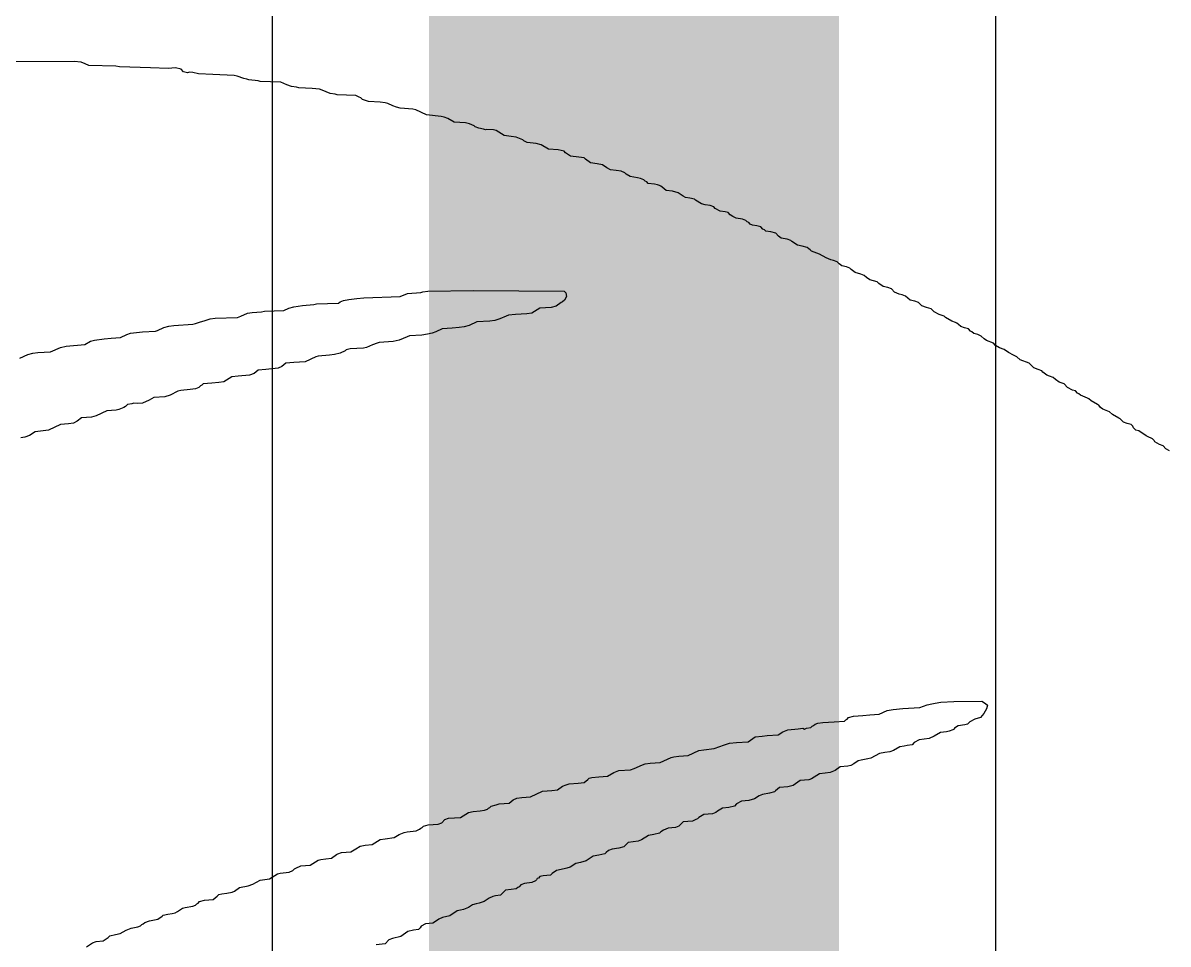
# Model space of a CAD drawing. Header units: inches. Extents: x 0 to 12.8, y -0.1 to 3.5.
# Drawn here: x 0.2884 to 0.4001, y 1.1103 to 1.2002 of the extents above; entities that cross this region are included whole.
import ezdxf

# ---------------------------------------------------------------- set-up
doc = ezdxf.new("R2010")
doc.units = ezdxf.units.IN
doc.header["$MEASUREMENT"] = 0
doc.layers.add('Bottom Layer', color=5, linetype='Continuous')
doc.layers.add('Bottom Overlay', color=54, linetype='Continuous')

msp = doc.modelspace()

# ---------------------------------------------------------------- linework, layer by layer
at = {"layer": 'Bottom Layer'}
for p, q in [((0.3127, 1.513), (0.3127, 0.904)), ((0.3833, 0.904), (0.3833, 1.49838))]:
    msp.add_line(p, q, dxfattribs=at)
at = {"layer": 'Bottom Layer', "const_width": 0.04}
msp.add_lwpolyline([(0.348, 0.904), (0.348, 1.513)], dxfattribs=at)
at = {"layer": 'Bottom Overlay'}
for p, q in [((0.29337, 1.19644), (0.28245, 1.19637)), ((0.29407, 1.19637), (0.29337, 1.19644)), ((0.29445, 1.19619), (0.29407, 1.19637)), ((0.2948, 1.19605), (0.29445, 1.19619)), ((0.29744, 1.19598), (0.2948, 1.19605)), ((0.29779, 1.19591), (0.29744, 1.19598)), ((0.30081, 1.19581), (0.29779, 1.19591)), ((0.30255, 1.19574), (0.30081, 1.19581)), ((0.30325, 1.19581), (0.30255, 1.19574)), ((0.30381, 1.19567), (0.30325, 1.19581)), ((0.30405, 1.19543), (0.30381, 1.19567)), ((0.30443, 1.19532), (0.30405, 1.19543)), ((0.30464, 1.19539), (0.30443, 1.19532)), ((0.30495, 1.19536), (0.30464, 1.19539)), ((0.30551, 1.19522), (0.30495, 1.19536)), ((0.3069, 1.19515), (0.30551, 1.19522)), ((0.30899, 1.19508), (0.3069, 1.19515)), ((0.30927, 1.19501), (0.30899, 1.19508)), ((0.30993, 1.19477), (0.30927, 1.19501)), ((0.31021, 1.1947), (0.30993, 1.19477)), ((0.31042, 1.19463), (0.31021, 1.1947)), ((0.31132, 1.19456), (0.31042, 1.19463)), ((0.31153, 1.19449), (0.31132, 1.19456)), ((0.31355, 1.19442), (0.31153, 1.19449)), ((0.31414, 1.19417), (0.31355, 1.19442)), ((0.31459, 1.194), (0.31414, 1.19417)), ((0.31508, 1.19393), (0.31459, 1.194)), ((0.31529, 1.19386), (0.31508, 1.19393)), ((0.31661, 1.19379), (0.31529, 1.19386)), ((0.31731, 1.19372), (0.31661, 1.19379)), ((0.31758, 1.19365), (0.31731, 1.19372)), ((0.31835, 1.1933), (0.31758, 1.19365)), ((0.31884, 1.19324), (0.31835, 1.1933)), ((0.31904, 1.19317), (0.31884, 1.19324)), ((0.32085, 1.1931), (0.31904, 1.19317)), ((0.3212, 1.19296), (0.32085, 1.1931)), ((0.32134, 1.19289), (0.3212, 1.19296)), ((0.32151, 1.19271), (0.32134, 1.19289)), ((0.3219, 1.19261), (0.32151, 1.19271)), ((0.32211, 1.19254), (0.3219, 1.19261)), ((0.32322, 1.19247), (0.32211, 1.19254)), ((0.32371, 1.1924), (0.32322, 1.19247)), ((0.32398, 1.19233), (0.32371, 1.1924)), ((0.32447, 1.19212), (0.32398, 1.19233)), ((0.32482, 1.19198), (0.32447, 1.19212)), ((0.3252, 1.19188), (0.32482, 1.19198)), ((0.32642, 1.19177), (0.3252, 1.19188)), ((0.3267, 1.1917), (0.32642, 1.19177)), ((0.32774, 1.19122), (0.3267, 1.1917)), ((0.3292, 1.19108), (0.32774, 1.19122)), ((0.32948, 1.19101), (0.3292, 1.19108)), ((0.32983, 1.19087), (0.32948, 1.19101)), ((0.33046, 1.19052), (0.32983, 1.19087)), ((0.33157, 1.19045), (0.33046, 1.19052)), ((0.33195, 1.19035), (0.33157, 1.19045)), ((0.3324, 1.19017), (0.33195, 1.19035)), ((0.33251, 1.19007), (0.3324, 1.19017)), ((0.33286, 1.18993), (0.33251, 1.19007)), ((0.33331, 1.18983), (0.33286, 1.18993)), ((0.33352, 1.18976), (0.33331, 1.18983)), ((0.33362, 1.18979), (0.33352, 1.18976)), ((0.33428, 1.18976), (0.33362, 1.18979)), ((0.33456, 1.18969), (0.33428, 1.18976)), ((0.33533, 1.1892), (0.33456, 1.18969)), ((0.33602, 1.18913), (0.33533, 1.1892)), ((0.33651, 1.18906), (0.33602, 1.18913)), ((0.33714, 1.18878), (0.33651, 1.18906)), ((0.33724, 1.18868), (0.33714, 1.18878)), ((0.33759, 1.18854), (0.33724, 1.18868)), ((0.33846, 1.18843), (0.33759, 1.18854)), ((0.33894, 1.1883), (0.33846, 1.18843)), ((0.33964, 1.18788), (0.33894, 1.1883)), ((0.34061, 1.18781), (0.33964, 1.18788)), ((0.34117, 1.18767), (0.34061, 1.18781)), ((0.34131, 1.18753), (0.34117, 1.18767)), ((0.3418, 1.18718), (0.34131, 1.18753)), ((0.34263, 1.18711), (0.3418, 1.18718)), ((0.34312, 1.18704), (0.34263, 1.18711)), ((0.34326, 1.1869), (0.34312, 1.18704)), ((0.34375, 1.18656), (0.34326, 1.1869)), ((0.34441, 1.18645), (0.34375, 1.18656)), ((0.34493, 1.18635), (0.34441, 1.18645)), ((0.34535, 1.18607), (0.34493, 1.18635)), ((0.34569, 1.18586), (0.34535, 1.18607)), ((0.34625, 1.18579), (0.34569, 1.18586)), ((0.34674, 1.18572), (0.34625, 1.18579)), ((0.34709, 1.18558), (0.34674, 1.18572)), ((0.34722, 1.18544), (0.34709, 1.18558)), ((0.34761, 1.1852), (0.34722, 1.18544)), ((0.34834, 1.18509), (0.34761, 1.1852)), ((0.34862, 1.18502), (0.34834, 1.18509)), ((0.34896, 1.18489), (0.34862, 1.18502)), ((0.3491, 1.18475), (0.34896, 1.18489)), ((0.34924, 1.18468), (0.3491, 1.18475)), ((0.34938, 1.18454), (0.34924, 1.18468)), ((0.35001, 1.18447), (0.34938, 1.18454)), ((0.35029, 1.1844), (0.35001, 1.18447)), ((0.35049, 1.18433), (0.35029, 1.1844)), ((0.35063, 1.18426), (0.35049, 1.18433)), ((0.35074, 1.18416), (0.35063, 1.18426)), ((0.35112, 1.18384), (0.35074, 1.18416)), ((0.35175, 1.18377), (0.35112, 1.18384)), ((0.3523, 1.18363), (0.35175, 1.18377)), ((0.35279, 1.18329), (0.3523, 1.18363)), ((0.35303, 1.18318), (0.35279, 1.18329)), ((0.35345, 1.18311), (0.35303, 1.18318)), ((0.3539, 1.18301), (0.35345, 1.18311)), ((0.35401, 1.1829), (0.3539, 1.18301)), ((0.35457, 1.18255), (0.35401, 1.1829)), ((0.35495, 1.18245), (0.35457, 1.18255)), ((0.35543, 1.18238), (0.35495, 1.18245)), ((0.35578, 1.18224), (0.35543, 1.18238)), ((0.35592, 1.1821), (0.35578, 1.18224)), ((0.35641, 1.18182), (0.35592, 1.1821)), ((0.3569, 1.18175), (0.35641, 1.18182)), ((0.35717, 1.18169), (0.3569, 1.18175)), ((0.35738, 1.18148), (0.35717, 1.18169)), ((0.35763, 1.1813), (0.35738, 1.18148)), ((0.35797, 1.18116), (0.35763, 1.1813)), ((0.35857, 1.18106), (0.35797, 1.18116)), ((0.35891, 1.18092), (0.35857, 1.18106)), ((0.35905, 1.18078), (0.35891, 1.18092)), ((0.35919, 1.18071), (0.35905, 1.18078)), ((0.35933, 1.18057), (0.35919, 1.18071)), ((0.35957, 1.18047), (0.35933, 1.18057)), ((0.35999, 1.1804), (0.35957, 1.18047)), ((0.36038, 1.18029), (0.35999, 1.1804)), ((0.36058, 1.18008), (0.36038, 1.18029)), ((0.36072, 1.18002), (0.36058, 1.18008)), ((0.36086, 1.17988), (0.36072, 1.18002)), ((0.36135, 1.17981), (0.36086, 1.17988)), ((0.36184, 1.17967), (0.36135, 1.17981)), ((0.36211, 1.17939), (0.36184, 1.17967)), ((0.36236, 1.17921), (0.36211, 1.17939)), ((0.36295, 1.17911), (0.36236, 1.17921)), ((0.3633, 1.17897), (0.36295, 1.17911)), ((0.3634, 1.17887), (0.3633, 1.17897)), ((0.36396, 1.17852), (0.3634, 1.17887)), ((0.36441, 1.17841), (0.36396, 1.17852)), ((0.3649, 1.17828), (0.36441, 1.17841)), ((0.36504, 1.17814), (0.3649, 1.17828)), ((0.36518, 1.17807), (0.36504, 1.17814)), ((0.36532, 1.17793), (0.36518, 1.17807)), ((0.36608, 1.17765), (0.36532, 1.17793)), ((0.36674, 1.17727), (0.36608, 1.17765)), ((0.36719, 1.17709), (0.36674, 1.17727)), ((0.36747, 1.17702), (0.36719, 1.17709)), ((0.36782, 1.17688), (0.36747, 1.17702)), ((0.36803, 1.17668), (0.36782, 1.17688)), ((0.36827, 1.1765), (0.36803, 1.17668)), ((0.36872, 1.1764), (0.36827, 1.1765)), ((0.36907, 1.17626), (0.36872, 1.1764)), ((0.36918, 1.17615), (0.36907, 1.17626)), ((0.36956, 1.17584), (0.36918, 1.17615)), ((0.37012, 1.1757), (0.36956, 1.17584)), ((0.37046, 1.17556), (0.37012, 1.1757)), ((0.37067, 1.17535), (0.37046, 1.17556)), ((0.37102, 1.17514), (0.37067, 1.17535)), ((0.37172, 1.17494), (0.37102, 1.17514)), ((0.37189, 1.17476), (0.37172, 1.17494)), ((0.37231, 1.17448), (0.37189, 1.17476)), ((0.37276, 1.17438), (0.37231, 1.17448)), ((0.37311, 1.17424), (0.37276, 1.17438)), ((0.31967, 1.17313), (0.32016, 1.1732)), ((0.32016, 1.1732), (0.32096, 1.1733)), ((0.32096, 1.1733), (0.32165, 1.17337)), ((0.32165, 1.17337), (0.3252, 1.17351)), ((0.3252, 1.17351), (0.3259, 1.17379)), ((0.3259, 1.17379), (0.32719, 1.17389)), ((0.32719, 1.17389), (0.32739, 1.17396)), ((0.32739, 1.17396), (0.32788, 1.17403)), ((0.32788, 1.17403), (0.33233, 1.1741)), ((0.33233, 1.1741), (0.34117, 1.17403)), ((0.34121, 1.17316), (0.34103, 1.17299)), ((0.34117, 1.17403), (0.34134, 1.17386)), ((0.34141, 1.17351), (0.34121, 1.17316)), ((0.34134, 1.17386), (0.34141, 1.17351)), ((0.37342, 1.17393), (0.37311, 1.17424)), ((0.37387, 1.17375), (0.37342, 1.17393)), ((0.37415, 1.17368), (0.37387, 1.17375)), ((0.3745, 1.17354), (0.37415, 1.17368)), ((0.37471, 1.17334), (0.3745, 1.17354)), ((0.37495, 1.17316), (0.37471, 1.17334)), ((0.3754, 1.17306), (0.37495, 1.17316)), ((0.31167, 1.17201), (0.31195, 1.17208)), ((0.31195, 1.17208), (0.31383, 1.17215)), ((0.31383, 1.17215), (0.31431, 1.17236)), ((0.31431, 1.17236), (0.3148, 1.1725)), ((0.3148, 1.1725), (0.31564, 1.17264)), ((0.31564, 1.17264), (0.31675, 1.17271)), ((0.31675, 1.17271), (0.31703, 1.17278)), ((0.31703, 1.17278), (0.31918, 1.17285)), ((0.31918, 1.17285), (0.31932, 1.17299)), ((0.31932, 1.17299), (0.31967, 1.17313)), ((0.33881, 1.17236), (0.33804, 1.17187)), ((0.33992, 1.17243), (0.33881, 1.17236)), ((0.34041, 1.17257), (0.33992, 1.17243)), ((0.34089, 1.17292), (0.34041, 1.17257)), ((0.34103, 1.17299), (0.34089, 1.17292)), ((0.37575, 1.17292), (0.3754, 1.17306)), ((0.37607, 1.1726), (0.37575, 1.17292)), ((0.37652, 1.17243), (0.37607, 1.1726)), ((0.377, 1.17229), (0.37652, 1.17243)), ((0.37728, 1.17201), (0.377, 1.17229)), ((0.30523, 1.17087), (0.30569, 1.17104)), ((0.30569, 1.17104), (0.30607, 1.17114)), ((0.30607, 1.17114), (0.30666, 1.17132)), ((0.30666, 1.17132), (0.30715, 1.17139)), ((0.30715, 1.17139), (0.3093, 1.17146)), ((0.3093, 1.17146), (0.30965, 1.1716)), ((0.30965, 1.1716), (0.31028, 1.17187)), ((0.31028, 1.17187), (0.31076, 1.17194)), ((0.31076, 1.17194), (0.31167, 1.17201)), ((0.33268, 1.17104), (0.33192, 1.17069)), ((0.33393, 1.17111), (0.33268, 1.17104)), ((0.33442, 1.17118), (0.33393, 1.17111)), ((0.33491, 1.17132), (0.33442, 1.17118)), ((0.33554, 1.1716), (0.33491, 1.17132)), ((0.33574, 1.17167), (0.33554, 1.1716)), ((0.33644, 1.17174), (0.33574, 1.17167)), ((0.33755, 1.1718), (0.33644, 1.17174)), ((0.33804, 1.17187), (0.33755, 1.1718)), ((0.37777, 1.17174), (0.37728, 1.17201)), ((0.37826, 1.1716), (0.37777, 1.17174)), ((0.3784, 1.17146), (0.37826, 1.1716)), ((0.37902, 1.17111), (0.3784, 1.17146)), ((0.37937, 1.17097), (0.37902, 1.17111)), ((0.37951, 1.1709), (0.37937, 1.17097)), ((0.29852, 1.16979), (0.29887, 1.16993)), ((0.29887, 1.16993), (0.30005, 1.17007)), ((0.30005, 1.17007), (0.3013, 1.17013)), ((0.3013, 1.17013), (0.30151, 1.1702)), ((0.30151, 1.1702), (0.30214, 1.17048)), ((0.30214, 1.17048), (0.30262, 1.17062)), ((0.30262, 1.17062), (0.30311, 1.17069)), ((0.30311, 1.17069), (0.30495, 1.1708)), ((0.30495, 1.1708), (0.30523, 1.17087)), ((0.32785, 1.16982), (0.32729, 1.16975)), ((0.3283, 1.16993), (0.32785, 1.16982)), ((0.32865, 1.17007), (0.3283, 1.16993)), ((0.32927, 1.17034), (0.32865, 1.17007)), ((0.33025, 1.17041), (0.32927, 1.17034)), ((0.33094, 1.17048), (0.33025, 1.17041)), ((0.33143, 1.17055), (0.33094, 1.17048)), ((0.33192, 1.17069), (0.33143, 1.17055)), ((0.37965, 1.17076), (0.37951, 1.1709)), ((0.37989, 1.17059), (0.37965, 1.17076)), ((0.38024, 1.17045), (0.37989, 1.17059)), ((0.38062, 1.17034), (0.38024, 1.17045)), ((0.38083, 1.17013), (0.38062, 1.17034)), ((0.38097, 1.17007), (0.38083, 1.17013)), ((0.38114, 1.16989), (0.38097, 1.17007)), ((0.38153, 1.16979), (0.38114, 1.16989)), ((0.2926, 1.16867), (0.29441, 1.16881)), ((0.29441, 1.16881), (0.29497, 1.16916)), ((0.29497, 1.16916), (0.29535, 1.16926)), ((0.29535, 1.16926), (0.29629, 1.16937)), ((0.29629, 1.16937), (0.29699, 1.16944)), ((0.29699, 1.16944), (0.29789, 1.16951)), ((0.29789, 1.16951), (0.29852, 1.16979)), ((0.32249, 1.16878), (0.3219, 1.16853)), ((0.32294, 1.16895), (0.32249, 1.16878)), ((0.32315, 1.16902), (0.32294, 1.16895)), ((0.32451, 1.16913), (0.32315, 1.16902)), ((0.3251, 1.16923), (0.32451, 1.16913)), ((0.32586, 1.16958), (0.3251, 1.16923)), ((0.32611, 1.16968), (0.32586, 1.16958)), ((0.32729, 1.16975), (0.32611, 1.16968)), ((0.38188, 1.16965), (0.38153, 1.16979)), ((0.38215, 1.16937), (0.38188, 1.16965)), ((0.3824, 1.1692), (0.38215, 1.16937)), ((0.38306, 1.16895), (0.3824, 1.1692)), ((0.38327, 1.16874), (0.38306, 1.16895)), ((0.38365, 1.1685), (0.38327, 1.16874)), ((0.28808, 1.16749), (0.28885, 1.16784)), ((0.28885, 1.16784), (0.28933, 1.16798)), ((0.28933, 1.16798), (0.28982, 1.16805)), ((0.28982, 1.16805), (0.29107, 1.16812)), ((0.29107, 1.16812), (0.29205, 1.16853)), ((0.29205, 1.16853), (0.2926, 1.16867)), ((0.31696, 1.16763), (0.31591, 1.16714)), ((0.31717, 1.1677), (0.31696, 1.16763)), ((0.31828, 1.16777), (0.31717, 1.1677)), ((0.31877, 1.16784), (0.31828, 1.16777)), ((0.31932, 1.16798), (0.31877, 1.16784)), ((0.31981, 1.16819), (0.31932, 1.16798)), ((0.31991, 1.16829), (0.31981, 1.16819)), ((0.3203, 1.1684), (0.31991, 1.16829)), ((0.32162, 1.16846), (0.3203, 1.1684)), ((0.3219, 1.16853), (0.32162, 1.16846)), ((0.3841, 1.16833), (0.38365, 1.1685)), ((0.38452, 1.16805), (0.3841, 1.16833)), ((0.38501, 1.16777), (0.38452, 1.16805)), ((0.38535, 1.16763), (0.38501, 1.16777)), ((0.38567, 1.16732), (0.38535, 1.16763)), ((0.31327, 1.16652), (0.31209, 1.16638)), ((0.31365, 1.16669), (0.31327, 1.16652)), ((0.31403, 1.167), (0.31365, 1.16669)), ((0.3148, 1.16707), (0.31403, 1.167)), ((0.31591, 1.16714), (0.3148, 1.16707)), ((0.38654, 1.167), (0.38567, 1.16732)), ((0.38699, 1.16655), (0.38654, 1.167)), ((0.38744, 1.16638), (0.38699, 1.16655)), ((0.30875, 1.16568), (0.30798, 1.16519)), ((0.30937, 1.16575), (0.30875, 1.16568)), ((0.31049, 1.16582), (0.30937, 1.16575)), ((0.31094, 1.16599), (0.31049, 1.16582)), ((0.31132, 1.16631), (0.31094, 1.16599)), ((0.31209, 1.16638), (0.31132, 1.16631)), ((0.38779, 1.16624), (0.38744, 1.16638)), ((0.38789, 1.16613), (0.38779, 1.16624)), ((0.38828, 1.16582), (0.38789, 1.16613)), ((0.38855, 1.16575), (0.38828, 1.16582)), ((0.3889, 1.16561), (0.38855, 1.16575)), ((0.38911, 1.1654), (0.3889, 1.16561)), ((0.38949, 1.16516), (0.38911, 1.1654)), ((0.30349, 1.16426), (0.30276, 1.16387)), ((0.30377, 1.16432), (0.30349, 1.16426)), ((0.30471, 1.16443), (0.30377, 1.16432)), ((0.3052, 1.1645), (0.30471, 1.16443)), ((0.30555, 1.16464), (0.3052, 1.1645)), ((0.30569, 1.16478), (0.30555, 1.16464)), ((0.30582, 1.16485), (0.30569, 1.16478)), ((0.30596, 1.16499), (0.30582, 1.16485)), ((0.3068, 1.16506), (0.30596, 1.16499)), ((0.30749, 1.16512), (0.3068, 1.16506)), ((0.30798, 1.16519), (0.30749, 1.16512)), ((0.38995, 1.16499), (0.38949, 1.16516)), ((0.39029, 1.16464), (0.38995, 1.16499)), ((0.39078, 1.16436), (0.39029, 1.16464)), ((0.39106, 1.16429), (0.39078, 1.16436)), ((0.39127, 1.16408), (0.39106, 1.16429)), ((0.29921, 1.16311), (0.29901, 1.16304)), ((0.29953, 1.16307), (0.29921, 1.16311)), ((0.30005, 1.16311), (0.29953, 1.16307)), ((0.30068, 1.16339), (0.30005, 1.16311)), ((0.30116, 1.16366), (0.30068, 1.16339)), ((0.30221, 1.16373), (0.30116, 1.16366)), ((0.30276, 1.16387), (0.30221, 1.16373)), ((0.39141, 1.16401), (0.39127, 1.16408)), ((0.39155, 1.16387), (0.39141, 1.16401)), ((0.39224, 1.16359), (0.39155, 1.16387)), ((0.39238, 1.16352), (0.39224, 1.16359)), ((0.39259, 1.16332), (0.39238, 1.16352)), ((0.39322, 1.16297), (0.39259, 1.16332)), ((0.29657, 1.16234), (0.29553, 1.16185)), ((0.29747, 1.16241), (0.29657, 1.16234)), ((0.29775, 1.16248), (0.29747, 1.16241)), ((0.29824, 1.16269), (0.29775, 1.16248)), ((0.29838, 1.16276), (0.29824, 1.16269)), ((0.29859, 1.16297), (0.29838, 1.16276)), ((0.29901, 1.16304), (0.29859, 1.16297)), ((0.39336, 1.1629), (0.39322, 1.16297)), ((0.3935, 1.16269), (0.39336, 1.1629)), ((0.39374, 1.16252), (0.3935, 1.16269)), ((0.3944, 1.16227), (0.39374, 1.16252)), ((0.39468, 1.16199), (0.3944, 1.16227)), ((0.3953, 1.16165), (0.39468, 1.16199)), ((0.29205, 1.16102), (0.29086, 1.16046)), ((0.29281, 1.16109), (0.29205, 1.16102)), ((0.2933, 1.16116), (0.29281, 1.16109)), ((0.29368, 1.16133), (0.2933, 1.16116)), ((0.2941, 1.16168), (0.29368, 1.16133)), ((0.29507, 1.16175), (0.2941, 1.16168)), ((0.29553, 1.16185), (0.29507, 1.16175)), ((0.39544, 1.16158), (0.3953, 1.16165)), ((0.39576, 1.16126), (0.39544, 1.16158)), ((0.3961, 1.16112), (0.39576, 1.16126)), ((0.39649, 1.16102), (0.3961, 1.16112)), ((0.39666, 1.16085), (0.39649, 1.16102)), ((0.28857, 1.15977), (0.28819, 1.15973)), ((0.28902, 1.15994), (0.28857, 1.15977)), ((0.28958, 1.16029), (0.28902, 1.15994)), ((0.29086, 1.16046), (0.28958, 1.16029)), ((0.39673, 1.16071), (0.39666, 1.16085)), ((0.39697, 1.16046), (0.39673, 1.16071)), ((0.39725, 1.16039), (0.39697, 1.16046)), ((0.39795, 1.15991), (0.39725, 1.16039)), ((0.39809, 1.15984), (0.39795, 1.15991)), ((0.39857, 1.15963), (0.39809, 1.15984)), ((0.39875, 1.15945), (0.39857, 1.15963)), ((0.39882, 1.15932), (0.39875, 1.15945)), ((0.39927, 1.15907), (0.39882, 1.15932)), ((0.39962, 1.15893), (0.39927, 1.15907)), ((0.3999, 1.15865), (0.39962, 1.15893)), ((0.40024, 1.15845), (0.3999, 1.15865)), ((0.37193, 1.13277), (0.37269, 1.13312)), ((0.37269, 1.13312), (0.37328, 1.13322)), ((0.37328, 1.13322), (0.37422, 1.13333)), ((0.37422, 1.13333), (0.37589, 1.1334)), ((0.37589, 1.1334), (0.37659, 1.13367)), ((0.37659, 1.13367), (0.37704, 1.13378)), ((0.37704, 1.13378), (0.37739, 1.13385)), ((0.37739, 1.13385), (0.37794, 1.13392)), ((0.37794, 1.13392), (0.3792, 1.13399)), ((0.3792, 1.13399), (0.38194, 1.13402)), ((0.38194, 1.13402), (0.38229, 1.13381)), ((0.3824, 1.13329), (0.38212, 1.13281)), ((0.38229, 1.13381), (0.38247, 1.13364)), ((0.38247, 1.13364), (0.3824, 1.13329)), ((0.36566, 1.1318), (0.36594, 1.13187)), ((0.36594, 1.13187), (0.36643, 1.13194)), ((0.36643, 1.13194), (0.36754, 1.132)), ((0.36754, 1.132), (0.36852, 1.13207)), ((0.36852, 1.13207), (0.36866, 1.13221)), ((0.36866, 1.13221), (0.36879, 1.13228)), ((0.36879, 1.13228), (0.36893, 1.13242)), ((0.36893, 1.13242), (0.36942, 1.13256)), ((0.36942, 1.13256), (0.37033, 1.13263)), ((0.37033, 1.13263), (0.37102, 1.1327)), ((0.37102, 1.1327), (0.37193, 1.13277)), ((0.38076, 1.132), (0.38055, 1.1318)), ((0.38125, 1.13228), (0.38076, 1.132)), ((0.38181, 1.13242), (0.38125, 1.13228)), ((0.38212, 1.13281), (0.38181, 1.13242)), ((0.361, 1.13068), (0.36205, 1.13075)), ((0.36205, 1.13075), (0.36253, 1.13103)), ((0.36253, 1.13103), (0.36302, 1.13124)), ((0.36302, 1.13124), (0.36403, 1.13134)), ((0.36403, 1.13134), (0.36448, 1.13138)), ((0.36448, 1.13138), (0.36462, 1.13131)), ((0.36462, 1.13131), (0.36483, 1.13138)), ((0.36483, 1.13138), (0.36525, 1.13145)), ((0.36525, 1.13145), (0.36538, 1.13159)), ((0.36538, 1.13159), (0.36552, 1.13166)), ((0.36552, 1.13166), (0.36566, 1.1318)), ((0.37791, 1.13096), (0.37728, 1.13061)), ((0.37847, 1.13103), (0.37791, 1.13096)), ((0.37874, 1.1311), (0.37847, 1.13103)), ((0.37909, 1.13124), (0.37874, 1.1311)), ((0.37923, 1.13131), (0.37909, 1.13124)), ((0.37927, 1.13141), (0.37923, 1.13131)), ((0.37961, 1.13162), (0.37927, 1.13141)), ((0.38027, 1.13173), (0.37961, 1.13162)), ((0.38055, 1.1318), (0.38027, 1.13173)), ((0.35582, 1.1294), (0.35637, 1.1296)), ((0.35637, 1.1296), (0.35672, 1.12974)), ((0.35672, 1.12974), (0.35731, 1.12992)), ((0.35731, 1.12992), (0.35801, 1.12999)), ((0.35801, 1.12999), (0.35912, 1.13006)), ((0.35912, 1.13006), (0.35982, 1.13054)), ((0.35982, 1.13054), (0.36051, 1.13061)), ((0.36051, 1.13061), (0.361, 1.13068)), ((0.37436, 1.12964), (0.37394, 1.12957)), ((0.37464, 1.12971), (0.37436, 1.12964)), ((0.37513, 1.12978), (0.37464, 1.12971)), ((0.37533, 1.12999), (0.37513, 1.12978)), ((0.37582, 1.13027), (0.37533, 1.12999)), ((0.3768, 1.1304), (0.37582, 1.13027)), ((0.37728, 1.13061), (0.3768, 1.1304)), ((0.35056, 1.12804), (0.35161, 1.12853)), ((0.35161, 1.12853), (0.35189, 1.1286)), ((0.35189, 1.1286), (0.35237, 1.12867)), ((0.35237, 1.12867), (0.35328, 1.12873)), ((0.35328, 1.12873), (0.35432, 1.12922)), ((0.35432, 1.12922), (0.35481, 1.12929)), ((0.35481, 1.12929), (0.35582, 1.1294)), ((0.37109, 1.12846), (0.37081, 1.12839)), ((0.37196, 1.12891), (0.37109, 1.12846)), ((0.37248, 1.12901), (0.37196, 1.12891)), ((0.37297, 1.12908), (0.37248, 1.12901)), ((0.37332, 1.12922), (0.37297, 1.12908)), ((0.37394, 1.12957), (0.37332, 1.12922)), ((0.34653, 1.12727), (0.34764, 1.12734)), ((0.34764, 1.12734), (0.34802, 1.12745)), ((0.34802, 1.12745), (0.34882, 1.12783)), ((0.34882, 1.12783), (0.3491, 1.1279)), ((0.3491, 1.1279), (0.34959, 1.12797)), ((0.34959, 1.12797), (0.35056, 1.12804)), ((0.3681, 1.12762), (0.36761, 1.12727)), ((0.36886, 1.12769), (0.3681, 1.12762)), ((0.36914, 1.12776), (0.36886, 1.12769)), ((0.36946, 1.12793), (0.36914, 1.12776)), ((0.36987, 1.12821), (0.36946, 1.12793)), ((0.37015, 1.12828), (0.36987, 1.12821)), ((0.37081, 1.12839), (0.37015, 1.12828)), ((0.34312, 1.12609), (0.3435, 1.1264)), ((0.3435, 1.1264), (0.34361, 1.12651)), ((0.34361, 1.12651), (0.34388, 1.12658)), ((0.34388, 1.12658), (0.34458, 1.12665)), ((0.34458, 1.12665), (0.34542, 1.12672)), ((0.34542, 1.12672), (0.34604, 1.12706)), ((0.34604, 1.12706), (0.34653, 1.12727)), ((0.3642, 1.1263), (0.36351, 1.12581)), ((0.36504, 1.12637), (0.3642, 1.1263)), ((0.36532, 1.12644), (0.36504, 1.12637)), ((0.36608, 1.12693), (0.36532, 1.12644)), ((0.36664, 1.127), (0.36608, 1.12693)), ((0.36712, 1.12706), (0.36664, 1.127)), ((0.36747, 1.1272), (0.36712, 1.12706)), ((0.36761, 1.12727), (0.36747, 1.1272)), ((0.3379, 1.1247), (0.33908, 1.12526)), ((0.33908, 1.12526), (0.33999, 1.12533)), ((0.33999, 1.12533), (0.34054, 1.12539)), ((0.34054, 1.12539), (0.34103, 1.12574)), ((0.34103, 1.12574), (0.34138, 1.12588)), ((0.34138, 1.12588), (0.34166, 1.12595)), ((0.34166, 1.12595), (0.34256, 1.12602)), ((0.34256, 1.12602), (0.34312, 1.12609)), ((0.3617, 1.12519), (0.36121, 1.12505)), ((0.3618, 1.12529), (0.3617, 1.12519)), ((0.36218, 1.1256), (0.3618, 1.12529)), ((0.36302, 1.12567), (0.36218, 1.1256)), ((0.36351, 1.12581), (0.36302, 1.12567)), ((0.33456, 1.12393), (0.33484, 1.124)), ((0.33484, 1.124), (0.33581, 1.12407)), ((0.33581, 1.12407), (0.3362, 1.12439)), ((0.3362, 1.12439), (0.33658, 1.12456)), ((0.33658, 1.12456), (0.33707, 1.12463)), ((0.33707, 1.12463), (0.3379, 1.1247)), ((0.35801, 1.124), (0.3578, 1.12379)), ((0.3585, 1.12428), (0.35801, 1.124)), ((0.35919, 1.12435), (0.3585, 1.12428)), ((0.35975, 1.12449), (0.35919, 1.12435)), ((0.3602, 1.1248), (0.35975, 1.12449)), ((0.36055, 1.12494), (0.3602, 1.1248)), ((0.36121, 1.12505), (0.36055, 1.12494)), ((0.33108, 1.12268), (0.33185, 1.12317)), ((0.33185, 1.12317), (0.3323, 1.12327)), ((0.3323, 1.12327), (0.333, 1.12334)), ((0.333, 1.12334), (0.33341, 1.12341)), ((0.33341, 1.12341), (0.33369, 1.12348)), ((0.33369, 1.12348), (0.3338, 1.12359)), ((0.3338, 1.12359), (0.33393, 1.12366)), ((0.33393, 1.12366), (0.33407, 1.12379)), ((0.33407, 1.12379), (0.33456, 1.12393)), ((0.35481, 1.12296), (0.35432, 1.12268)), ((0.35564, 1.12303), (0.35481, 1.12296)), ((0.35599, 1.12317), (0.35564, 1.12303)), ((0.35613, 1.12331), (0.35599, 1.12317)), ((0.35662, 1.12359), (0.35613, 1.12331)), ((0.35724, 1.12366), (0.35662, 1.12359)), ((0.3578, 1.12379), (0.35724, 1.12366)), ((0.32732, 1.12171), (0.32746, 1.12185)), ((0.32746, 1.12185), (0.32792, 1.12195)), ((0.32792, 1.12195), (0.32889, 1.12202)), ((0.32889, 1.12202), (0.32924, 1.12216)), ((0.32924, 1.12216), (0.32955, 1.12247)), ((0.32955, 1.12247), (0.3299, 1.12261)), ((0.3299, 1.12261), (0.33108, 1.12268)), ((0.35237, 1.12185), (0.35203, 1.12171)), ((0.35279, 1.12226), (0.35237, 1.12185)), ((0.3537, 1.12233), (0.35279, 1.12226)), ((0.35404, 1.12247), (0.3537, 1.12233)), ((0.35418, 1.12254), (0.35404, 1.12247)), ((0.35432, 1.12268), (0.35418, 1.12254)), ((0.32371, 1.12059), (0.32461, 1.12073)), ((0.32461, 1.12073), (0.3251, 1.12101)), ((0.3251, 1.12101), (0.32559, 1.12122)), ((0.32559, 1.12122), (0.32586, 1.12129)), ((0.32586, 1.12129), (0.32673, 1.12139)), ((0.32673, 1.12139), (0.32708, 1.12153)), ((0.32708, 1.12153), (0.32719, 1.12164)), ((0.32719, 1.12164), (0.32732, 1.12171)), ((0.34942, 1.12091), (0.34872, 1.12049)), ((0.34994, 1.12101), (0.34942, 1.12091)), ((0.35049, 1.12115), (0.34994, 1.12101)), ((0.35063, 1.12129), (0.35049, 1.12115)), ((0.35088, 1.12146), (0.35063, 1.12129)), ((0.35133, 1.12164), (0.35088, 1.12146)), ((0.35203, 1.12171), (0.35133, 1.12164)), ((0.32037, 1.11934), (0.32085, 1.11962)), ((0.32085, 1.11962), (0.32127, 1.1199)), ((0.32127, 1.1199), (0.32176, 1.11997)), ((0.32176, 1.11997), (0.32245, 1.12004)), ((0.32245, 1.12004), (0.32322, 1.12052)), ((0.32322, 1.12052), (0.32371, 1.12059)), ((0.34587, 1.11958), (0.34552, 1.11945)), ((0.34653, 1.11969), (0.34587, 1.11958)), ((0.34702, 1.11983), (0.34653, 1.11969)), ((0.34743, 1.12025), (0.34702, 1.11983)), ((0.34841, 1.12038), (0.34743, 1.12025)), ((0.34872, 1.12049), (0.34841, 1.12038)), ((0.3164, 1.11802), (0.31717, 1.11851)), ((0.31717, 1.11851), (0.31744, 1.11858)), ((0.31744, 1.11858), (0.31793, 1.11865)), ((0.31793, 1.11865), (0.31849, 1.11871)), ((0.31849, 1.11871), (0.31898, 1.11906)), ((0.31898, 1.11906), (0.31911, 1.11913)), ((0.31911, 1.11913), (0.31946, 1.11927)), ((0.31946, 1.11927), (0.32037, 1.11934)), ((0.34333, 1.11844), (0.34277, 1.1183)), ((0.34402, 1.11892), (0.34333, 1.11844)), ((0.34458, 1.11899), (0.34402, 1.11892)), ((0.34514, 1.11913), (0.34458, 1.11899)), ((0.34528, 1.11927), (0.34514, 1.11913)), ((0.34552, 1.11945), (0.34528, 1.11927)), ((0.31348, 1.11725), (0.31435, 1.11736)), ((0.31435, 1.11736), (0.3147, 1.1175)), ((0.3147, 1.1175), (0.31487, 1.11767)), ((0.31487, 1.11767), (0.31501, 1.11774)), ((0.31501, 1.11774), (0.3155, 1.11795)), ((0.3155, 1.11795), (0.3164, 1.11802)), ((0.34044, 1.1175), (0.34002, 1.11722)), ((0.34117, 1.11767), (0.34044, 1.1175)), ((0.34145, 1.11774), (0.34117, 1.11767)), ((0.34176, 1.11785), (0.34145, 1.11774)), ((0.34232, 1.11819), (0.34176, 1.11785)), ((0.34277, 1.1183), (0.34232, 1.11819)), ((0.31035, 1.116), (0.3108, 1.11618)), ((0.3108, 1.11618), (0.31153, 1.11656)), ((0.31153, 1.11656), (0.31243, 1.1167)), ((0.31243, 1.1167), (0.3132, 1.11718)), ((0.3132, 1.11718), (0.31348, 1.11725)), ((0.33731, 1.11624), (0.33696, 1.11611)), ((0.33804, 1.11635), (0.33731, 1.11624)), ((0.33839, 1.11649), (0.33804, 1.11635)), ((0.33849, 1.11659), (0.33839, 1.11649)), ((0.33856, 1.11673), (0.33849, 1.11659)), ((0.33867, 1.11677), (0.33856, 1.11673)), ((0.33881, 1.11691), (0.33867, 1.11677)), ((0.33915, 1.11698), (0.33881, 1.11691)), ((0.33985, 1.11705), (0.33915, 1.11698)), ((0.34002, 1.11722), (0.33985, 1.11705)), ((0.30732, 1.11499), (0.30749, 1.11517)), ((0.30749, 1.11517), (0.30777, 1.11524)), ((0.30777, 1.11524), (0.30826, 1.11531)), ((0.30826, 1.11531), (0.30878, 1.11541)), ((0.30878, 1.11541), (0.30902, 1.11551)), ((0.30902, 1.11551), (0.30951, 1.11586)), ((0.30951, 1.11586), (0.31035, 1.116)), ((0.33498, 1.1151), (0.33449, 1.11503)), ((0.33547, 1.11558), (0.33498, 1.1151)), ((0.33602, 1.11565), (0.33547, 1.11558)), ((0.33651, 1.11572), (0.33602, 1.11565)), ((0.33665, 1.11586), (0.33651, 1.11572)), ((0.33679, 1.11593), (0.33665, 1.11586)), ((0.33696, 1.11611), (0.33679, 1.11593)), ((0.30422, 1.11391), (0.30495, 1.11402)), ((0.30495, 1.11402), (0.3052, 1.11412)), ((0.3052, 1.11412), (0.30534, 1.11426)), ((0.30534, 1.11426), (0.30548, 1.11433)), ((0.30548, 1.11433), (0.30562, 1.11447)), ((0.30562, 1.11447), (0.3061, 1.11461)), ((0.3061, 1.11461), (0.30694, 1.11468)), ((0.30694, 1.11468), (0.30732, 1.11499)), ((0.33223, 1.11416), (0.33185, 1.11391)), ((0.33261, 1.11426), (0.33223, 1.11416)), ((0.33289, 1.11433), (0.33261, 1.11426)), ((0.33338, 1.11447), (0.33289, 1.11433)), ((0.33387, 1.11482), (0.33338, 1.11447)), ((0.33421, 1.11496), (0.33387, 1.11482)), ((0.33449, 1.11503), (0.33421, 1.11496)), ((0.30155, 1.11277), (0.30196, 1.11304)), ((0.30196, 1.11304), (0.30207, 1.11315)), ((0.30207, 1.11315), (0.30252, 1.11325)), ((0.30252, 1.11325), (0.30294, 1.11332)), ((0.30294, 1.11332), (0.30322, 1.11339)), ((0.30322, 1.11339), (0.30346, 1.1135)), ((0.30346, 1.1135), (0.30395, 1.11384)), ((0.30395, 1.11384), (0.30422, 1.11391)), ((0.32931, 1.11291), (0.32896, 1.11277)), ((0.33004, 1.11308), (0.32931, 1.11291)), ((0.33073, 1.11357), (0.33004, 1.11308)), ((0.33108, 1.11364), (0.33073, 1.11357)), ((0.33136, 1.11371), (0.33108, 1.11364)), ((0.33185, 1.11391), (0.33136, 1.11371)), ((0.29845, 1.11169), (0.29894, 1.1119)), ((0.29894, 1.1119), (0.2996, 1.112)), ((0.2996, 1.112), (0.29984, 1.1121)), ((0.29984, 1.1121), (0.29998, 1.11224)), ((0.29998, 1.11224), (0.30012, 1.11231)), ((0.30012, 1.11231), (0.30026, 1.11245)), ((0.30026, 1.11245), (0.30074, 1.11259)), ((0.30074, 1.11259), (0.30155, 1.11277)), ((0.32698, 1.11176), (0.32649, 1.11169)), ((0.32715, 1.11193), (0.32698, 1.11176)), ((0.32722, 1.11207), (0.32715, 1.11193)), ((0.32767, 1.11231), (0.32722, 1.11207)), ((0.32837, 1.11238), (0.32767, 1.11231)), ((0.32872, 1.11259), (0.32837, 1.11238)), ((0.32896, 1.11277), (0.32872, 1.11259)), ((0.29553, 1.11057), (0.29622, 1.11064)), ((0.29622, 1.11064), (0.29671, 1.11099)), ((0.29671, 1.11099), (0.29685, 1.11113)), ((0.29685, 1.11113), (0.29741, 1.11127)), ((0.29741, 1.11127), (0.29786, 1.11137)), ((0.29786, 1.11137), (0.29845, 1.11169)), ((0.32409, 1.11075), (0.32371, 1.11037)), ((0.32444, 1.11089), (0.32409, 1.11075)), ((0.32524, 1.11106), (0.32444, 1.11089)), ((0.32593, 1.11155), (0.32524, 1.11106)), ((0.32649, 1.11169), (0.32593, 1.11155)), ((0.29459, 1.11005), (0.29518, 1.11044)), ((0.29518, 1.11044), (0.29553, 1.11057)), ((0.32371, 1.11037), (0.32284, 1.11026))]:
    msp.add_line(p, q, dxfattribs=at)

doc.saveas('drawing.dxf')
